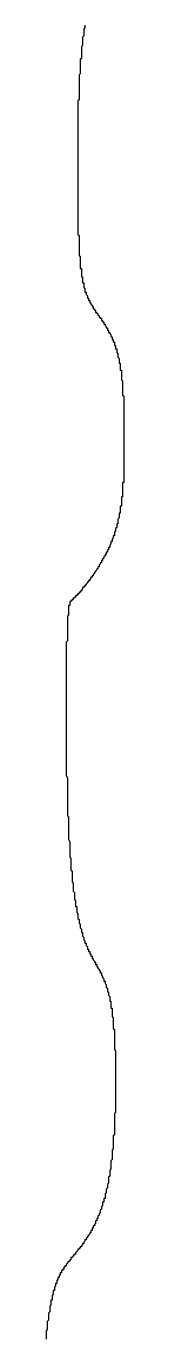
# Model space of a CAD drawing. Header units: millimetres. Extents: x 289 to 9778, y -894 to 6380.
# Drawn here: x 7137.55 to 7138.21, y -350.55 to -339.44 of the extents above; entities that cross this region are included whole.
import ezdxf

# ---------------------------------------------------------------- set-up
doc = ezdxf.new("R2010")
doc.units = ezdxf.units.MM

msp = doc.modelspace()

# ---------------------------------------------------------------- linework, layer by layer
for points in [[(7137.88, -339.433, 0), (7137.88, -339.443, 0), (7137.88, -339.453, 0), (7137.87, -339.463, 0), (7137.87, -339.473, 0), (7137.87, -339.473, 0), (7137.87, -339.483, 0), (7137.87, -339.493, 0), (7137.87, -339.503, 0), (7137.87, -339.513, 0), (7137.87, -339.523, 0), (7137.86, -339.533, 0), (7137.86, -339.543, 0), (7137.86, -339.553, 0), (7137.86, -339.553, 0), (7137.86, -339.563, 0), (7137.86, -339.573, 0), (7137.86, -339.583, 0), (7137.86, -339.593, 0), (7137.86, -339.603, 0), (7137.85, -339.613, 0), (7137.85, -339.623, 0), (7137.85, -339.633, 0), (7137.85, -339.643, 0), (7137.85, -339.643, 0), (7137.85, -339.653, 0), (7137.85, -339.663, 0), (7137.85, -339.673, 0), (7137.85, -339.683, 0), (7137.85, -339.693, 0), (7137.85, -339.703, 0), (7137.85, -339.713, 0), (7137.84, -339.723, 0), (7137.84, -339.733, 0), (7137.84, -339.743, 0), (7137.84, -339.753, 0), (7137.84, -339.763, 0), (7137.84, -339.763, 0), (7137.84, -339.773, 0), (7137.84, -339.783, 0), (7137.84, -339.793, 0), (7137.84, -339.803, 0), (7137.84, -339.813, 0), (7137.84, -339.823, 0), (7137.84, -339.833, 0), (7137.84, -339.843, 0), (7137.83, -339.853, 0), (7137.83, -339.863, 0), (7137.83, -339.873, 0), (7137.83, -339.883, 0), (7137.83, -339.893, 0), (7137.83, -339.903, 0), (7137.83, -339.913, 0), (7137.83, -339.913, 0), (7137.83, -339.923, 0), (7137.83, -339.933, 0), (7137.83, -339.943, 0), (7137.83, -339.953, 0), (7137.83, -339.963, 0), (7137.83, -339.973, 0), (7137.83, -339.983, 0), (7137.83, -339.993, 0), (7137.83, -340.003, 0), (7137.83, -340.013, 0), (7137.83, -340.023, 0), (7137.83, -340.033, 0), (7137.83, -340.043, 0), (7137.83, -340.053, 0), (7137.83, -340.063, 0), (7137.82, -340.073, 0), (7137.82, -340.083, 0), (7137.82, -340.093, 0), (7137.82, -340.093, 0), (7137.82, -340.103, 0), (7137.82, -340.113, 0), (7137.82, -340.123, 0), (7137.82, -340.133, 0), (7137.82, -340.143, 0), (7137.82, -340.153, 0), (7137.82, -340.163, 0), (7137.82, -340.173, 0), (7137.82, -340.183, 0), (7137.82, -340.193, 0), (7137.82, -340.203, 0), (7137.82, -340.213, 0), (7137.82, -340.223, 0), (7137.82, -340.233, 0), (7137.82, -340.243, 0), (7137.82, -340.253, 0), (7137.82, -340.263, 0), (7137.82, -340.263, 0), (7137.82, -340.273, 0), (7137.82, -340.283, 0), (7137.82, -340.293, 0), (7137.82, -340.303, 0), (7137.82, -340.313, 0), (7137.82, -340.323, 0), (7137.82, -340.333, 0), (7137.82, -340.343, 0), (7137.82, -340.353, 0), (7137.82, -340.363, 0), (7137.82, -340.373, 0), (7137.82, -340.383, 0), (7137.82, -340.393, 0), (7137.82, -340.403, 0), (7137.82, -340.413, 0), (7137.82, -340.413, 0), (7137.82, -340.423, 0), (7137.82, -340.433, 0), (7137.82, -340.443, 0), (7137.82, -340.453, 0), (7137.82, -340.463, 0), (7137.82, -340.473, 0), (7137.82, -340.483, 0), (7137.82, -340.493, 0), (7137.82, -340.503, 0), (7137.82, -340.513, 0), (7137.82, -340.523, 0), (7137.82, -340.523, 0), (7137.82, -340.533, 0), (7137.82, -340.543, 0), (7137.82, -340.553, 0), (7137.82, -340.563, 0), (7137.82, -340.573, 0), (7137.82, -340.583, 0), (7137.82, -340.593, 0), (7137.82, -340.603, 0), (7137.82, -340.613, 0), (7137.82, -340.613, 0), (7137.82, -340.623, 0), (7137.82, -340.633, 0), (7137.82, -340.643, 0), (7137.82, -340.653, 0), (7137.82, -340.663, 0), (7137.82, -340.673, 0), (7137.82, -340.683, 0), (7137.82, -340.683, 0), (7137.82, -340.693, 0), (7137.82, -340.703, 0), (7137.82, -340.713, 0), (7137.82, -340.723, 0), (7137.82, -340.733, 0), (7137.82, -340.743, 0), (7137.82, -340.753, 0), (7137.82, -340.753, 0), (7137.82, -340.763, 0), (7137.82, -340.773, 0), (7137.82, -340.783, 0), (7137.82, -340.793, 0), (7137.82, -340.803, 0), (7137.82, -340.803, 0), (7137.82, -340.813, 0), (7137.82, -340.823, 0), (7137.82, -340.833, 0), (7137.82, -340.843, 0), (7137.82, -340.853, 0), (7137.82, -340.853, 0), (7137.82, -340.863, 0), (7137.82, -340.873, 0), (7137.82, -340.883, 0), (7137.82, -340.893, 0), (7137.82, -340.893, 0), (7137.82, -340.903, 0), (7137.82, -340.913, 0), (7137.82, -340.923, 0), (7137.82, -340.933, 0), (7137.82, -340.933, 0), (7137.82, -340.943, 0), (7137.82, -340.953, 0), (7137.82, -340.963, 0), (7137.82, -340.973, 0), (7137.82, -340.973, 0), (7137.82, -340.983, 0), (7137.82, -340.993, 0), (7137.82, -341.003, 0), (7137.82, -341.003, 0), (7137.82, -341.013, 0), (7137.82, -341.023, 0), (7137.82, -341.033, 0), (7137.82, -341.033, 0), (7137.82, -341.043, 0), (7137.82, -341.053, 0), (7137.82, -341.063, 0), (7137.82, -341.063, 0), (7137.82, -341.073, 0), (7137.82, -341.083, 0), (7137.82, -341.093, 0), (7137.82, -341.093, 0), (7137.82, -341.103, 0), (7137.82, -341.113, 0), (7137.82, -341.123, 0), (7137.82, -341.123, 0), (7137.82, -341.133, 0), (7137.82, -341.143, 0), (7137.82, -341.143, 0), (7137.82, -341.153, 0), (7137.82, -341.163, 0), (7137.82, -341.163, 0), (7137.82, -341.173, 0), (7137.82, -341.183, 0), (7137.82, -341.193, 0), (7137.82, -341.193, 0), (7137.82, -341.203, 0), (7137.83, -341.213, 0), (7137.83, -341.213, 0), (7137.83, -341.223, 0), (7137.83, -341.233, 0), (7137.83, -341.233, 0), (7137.83, -341.243, 0), (7137.83, -341.253, 0), (7137.83, -341.253, 0), (7137.83, -341.263, 0), (7137.83, -341.273, 0), (7137.83, -341.273, 0), (7137.83, -341.283, 0), (7137.83, -341.283, 0), (7137.83, -341.293, 0), (7137.83, -341.303, 0), (7137.83, -341.303, 0), (7137.83, -341.313, 0), (7137.83, -341.323, 0), (7137.83, -341.323, 0), (7137.83, -341.333, 0), (7137.83, -341.333, 0), (7137.83, -341.343, 0), (7137.83, -341.353, 0), (7137.83, -341.353, 0), (7137.83, -341.363, 0), (7137.83, -341.363, 0), (7137.83, -341.373, 0), (7137.83, -341.383, 0), (7137.83, -341.383, 0), (7137.84, -341.393, 0), (7137.84, -341.393, 0), (7137.84, -341.403, 0), (7137.84, -341.403, 0), (7137.84, -341.413, 0), (7137.84, -341.423, 0), (7137.84, -341.423, 0), (7137.84, -341.433, 0), (7137.84, -341.433, 0), (7137.84, -341.443, 0), (7137.84, -341.443, 0), (7137.84, -341.453, 0), (7137.84, -341.453, 0), (7137.84, -341.463, 0), (7137.84, -341.463, 0), (7137.84, -341.473, 0), (7137.84, -341.483, 0), (7137.84, -341.483, 0), (7137.84, -341.493, 0), (7137.85, -341.493, 0), (7137.85, -341.503, 0), (7137.85, -341.503, 0), (7137.85, -341.513, 0), (7137.85, -341.513, 0), (7137.85, -341.523, 0), (7137.85, -341.523, 0), (7137.85, -341.523, 0), (7137.85, -341.533, 0), (7137.85, -341.533, 0), (7137.85, -341.543, 0), (7137.85, -341.543, 0), (7137.85, -341.553, 0), (7137.85, -341.553, 0), (7137.85, -341.563, 0), (7137.86, -341.563, 0), (7137.86, -341.573, 0), (7137.86, -341.573, 0), (7137.86, -341.573, 0), (7137.86, -341.583, 0), (7137.86, -341.583, 0), (7137.86, -341.593, 0), (7137.86, -341.593, 0), (7137.86, -341.603, 0), (7137.86, -341.603, 0), (7137.86, -341.603, 0), (7137.86, -341.613, 0), (7137.86, -341.613, 0), (7137.87, -341.613, 0), (7137.87, -341.623, 0), (7137.87, -341.623, 0), (7137.87, -341.633, 0), (7137.87, -341.633, 0), (7137.87, -341.633, 0), (7137.87, -341.643, 0), (7137.87, -341.643, 0), (7137.87, -341.643, 0), (7137.87, -341.653, 0), (7137.87, -341.653, 0), (7137.87, -341.653, 0), (7137.88, -341.663, 0), (7137.88, -341.663, 0), (7137.88, -341.663, 0), (7137.88, -341.673, 0), (7137.88, -341.673, 0), (7137.88, -341.673, 0), (7137.88, -341.683, 0), (7137.88, -341.683, 0), (7137.88, -341.683, 0), (7137.88, -341.693, 0), (7137.89, -341.693, 0), (7137.89, -341.693, 0), (7137.89, -341.693, 0), (7137.89, -341.703, 0), (7137.89, -341.703, 0), (7137.89, -341.703, 0), (7137.89, -341.713, 0), (7137.89, -341.713, 0), (7137.89, -341.713, 0), (7137.89, -341.713, 0), (7137.9, -341.723, 0), (7137.9, -341.723, 0), (7137.9, -341.723, 0), (7137.9, -341.723, 0), (7137.9, -341.733, 0), (7137.9, -341.733, 0), (7137.9, -341.733, 0), (7137.9, -341.733, 0), (7137.9, -341.743, 0), (7137.9, -341.743, 0), (7137.91, -341.743, 0), (7137.91, -341.743, 0), (7137.91, -341.753, 0), (7137.91, -341.753, 0), (7137.91, -341.753, 0), (7137.91, -341.753, 0), (7137.91, -341.763, 0), (7137.91, -341.763, 0), (7137.92, -341.763, 0), (7137.92, -341.763, 0), (7137.92, -341.763, 0), (7137.92, -341.773, 0), (7137.92, -341.773, 0), (7137.92, -341.773, 0), (7137.92, -341.773, 0), (7137.92, -341.783, 0), (7137.92, -341.783, 0), (7137.93, -341.783, 0), (7137.93, -341.783, 0), (7137.93, -341.793, 0), (7137.93, -341.793, 0), (7137.93, -341.793, 0), (7137.93, -341.793, 0), (7137.93, -341.793, 0), (7137.94, -341.803, 0), (7137.94, -341.803, 0), (7137.94, -341.803, 0), (7137.94, -341.803, 0), (7137.94, -341.803, 0), (7137.94, -341.813, 0), (7137.94, -341.813, 0), (7137.95, -341.813, 0), (7137.95, -341.813, 0), (7137.95, -341.823, 0), (7137.95, -341.823, 0), (7137.95, -341.823, 0), (7137.95, -341.823, 0), (7137.95, -341.833, 0), (7137.96, -341.833, 0), (7137.96, -341.833, 0), (7137.96, -341.833, 0), (7137.96, -341.833, 0), (7137.96, -341.843, 0), (7137.96, -341.843, 0), (7137.96, -341.843, 0), (7137.97, -341.843, 0), (7137.97, -341.853, 0), (7137.97, -341.853, 0), (7137.97, -341.853, 0), (7137.97, -341.853, 0), (7137.97, -341.863, 0), (7137.98, -341.863, 0), (7137.98, -341.863, 0), (7137.98, -341.863, 0), (7137.98, -341.873, 0), (7137.98, -341.873, 0), (7137.98, -341.873, 0), (7137.99, -341.873, 0), (7137.99, -341.883, 0), (7137.99, -341.883, 0), (7137.99, -341.883, 0), (7137.99, -341.883, 0), (7138, -341.893, 0), (7138, -341.893, 0), (7138, -341.893, 0), (7138, -341.893, 0), (7138, -341.903, 0), (7138, -341.903, 0), (7138.01, -341.903, 0), (7138.01, -341.903, 0), (7138.01, -341.913, 0), (7138.01, -341.913, 0), (7138.01, -341.913, 0), (7138.02, -341.913, 0), (7138.02, -341.923, 0), (7138.02, -341.923, 0), (7138.02, -341.923, 0), (7138.02, -341.933, 0), (7138.03, -341.933, 0), (7138.03, -341.933, 0), (7138.03, -341.933, 0), (7138.03, -341.943, 0), (7138.03, -341.943, 0), (7138.04, -341.943, 0), (7138.04, -341.953, 0), (7138.04, -341.953, 0), (7138.04, -341.953, 0), (7138.04, -341.963, 0), (7138.04, -341.963, 0), (7138.05, -341.963, 0), (7138.05, -341.963, 0), (7138.05, -341.973, 0), (7138.05, -341.973, 0), (7138.05, -341.973, 0), (7138.06, -341.983, 0), (7138.06, -341.983, 0), (7138.06, -341.983, 0), (7138.06, -341.993, 0), (7138.06, -341.993, 0), (7138.07, -341.993, 0), (7138.07, -342.003, 0), (7138.07, -342.003, 0), (7138.07, -342.003, 0), (7138.07, -342.013, 0), (7138.08, -342.013, 0), (7138.08, -342.013, 0), (7138.08, -342.023, 0), (7138.08, -342.023, 0), (7138.08, -342.033, 0), (7138.09, -342.033, 0), (7138.09, -342.033, 0), (7138.09, -342.043, 0), (7138.09, -342.043, 0), (7138.09, -342.043, 0), (7138.1, -342.053, 0), (7138.1, -342.053, 0), (7138.1, -342.063, 0), (7138.1, -342.063, 0), (7138.1, -342.063, 0), (7138.11, -342.073, 0), (7138.11, -342.073, 0), (7138.11, -342.083, 0), (7138.11, -342.083, 0), (7138.11, -342.083, 0), (7138.11, -342.093, 0), (7138.12, -342.093, 0), (7138.12, -342.103, 0), (7138.12, -342.103, 0), (7138.12, -342.113, 0), (7138.12, -342.113, 0), (7138.13, -342.113, 0), (7138.13, -342.123, 0), (7138.13, -342.123, 0), (7138.13, -342.133, 0), (7138.13, -342.133, 0), (7138.13, -342.143, 0), (7138.13, -342.143, 0), (7138.14, -342.143, 0), (7138.14, -342.153, 0), (7138.14, -342.153, 0), (7138.14, -342.163, 0), (7138.14, -342.163, 0), (7138.14, -342.173, 0), (7138.15, -342.173, 0), (7138.15, -342.183, 0), (7138.15, -342.183, 0), (7138.15, -342.193, 0), (7138.15, -342.193, 0), (7138.15, -342.193, 0), (7138.15, -342.203, 0), (7138.15, -342.203, 0), (7138.16, -342.213, 0), (7138.16, -342.213, 0), (7138.16, -342.223, 0), (7138.16, -342.223, 0), (7138.16, -342.233, 0), (7138.16, -342.233, 0), (7138.16, -342.243, 0), (7138.16, -342.243, 0), (7138.17, -342.253, 0), (7138.17, -342.253, 0), (7138.17, -342.253, 0), (7138.17, -342.263, 0), (7138.17, -342.263, 0), (7138.17, -342.273, 0), (7138.17, -342.273, 0), (7138.17, -342.283, 0), (7138.17, -342.283, 0), (7138.17, -342.293, 0), (7138.18, -342.293, 0), (7138.18, -342.303, 0), (7138.18, -342.303, 0), (7138.18, -342.313, 0), (7138.18, -342.313, 0), (7138.18, -342.323, 0), (7138.18, -342.323, 0), (7138.18, -342.333, 0), (7138.18, -342.333, 0), (7138.18, -342.343, 0), (7138.18, -342.343, 0), (7138.18, -342.353, 0), (7138.18, -342.353, 0), (7138.19, -342.353, 0), (7138.19, -342.363, 0), (7138.19, -342.363, 0), (7138.19, -342.373, 0), (7138.19, -342.373, 0), (7138.19, -342.383, 0), (7138.19, -342.383, 0), (7138.19, -342.393, 0), (7138.19, -342.393, 0), (7138.19, -342.403, 0), (7138.19, -342.403, 0), (7138.19, -342.413, 0), (7138.19, -342.413, 0), (7138.19, -342.423, 0), (7138.19, -342.423, 0), (7138.19, -342.433, 0), (7138.19, -342.433, 0), (7138.2, -342.443, 0), (7138.2, -342.443, 0), (7138.2, -342.453, 0), (7138.2, -342.453, 0), (7138.2, -342.463, 0), (7138.2, -342.463, 0), (7138.2, -342.473, 0), (7138.2, -342.473, 0), (7138.2, -342.483, 0), (7138.2, -342.483, 0), (7138.2, -342.493, 0), (7138.2, -342.493, 0), (7138.2, -342.503, 0), (7138.2, -342.503, 0), (7138.2, -342.513, 0), (7138.2, -342.513, 0), (7138.2, -342.523, 0), (7138.2, -342.523, 0), (7138.2, -342.533, 0), (7138.2, -342.533, 0), (7138.2, -342.543, 0), (7138.2, -342.543, 0), (7138.2, -342.553, 0), (7138.2, -342.553, 0), (7138.2, -342.563, 0), (7138.2, -342.563, 0), (7138.21, -342.573, 0), (7138.21, -342.573, 0), (7138.21, -342.583, 0), (7138.21, -342.583, 0), (7138.21, -342.593, 0), (7138.21, -342.593, 0), (7138.21, -342.603, 0), (7138.21, -342.603, 0), (7138.21, -342.613, 0), (7138.21, -342.613, 0), (7138.21, -342.623, 0), (7138.21, -342.623, 0), (7138.21, -342.633, 0), (7138.21, -342.643, 0), (7138.21, -342.643, 0), (7138.21, -342.653, 0), (7138.21, -342.653, 0), (7138.21, -342.663, 0), (7138.21, -342.663, 0), (7138.21, -342.673, 0), (7138.21, -342.673, 0), (7138.21, -342.683, 0), (7138.21, -342.683, 0), (7138.21, -342.693, 0), (7138.21, -342.693, 0), (7138.21, -342.703, 0), (7138.21, -342.703, 0), (7138.21, -342.713, 0), (7138.21, -342.713, 0), (7138.21, -342.723, 0), (7138.21, -342.723, 0), (7138.21, -342.733, 0), (7138.21, -342.733, 0), (7138.21, -342.743, 0), (7138.21, -342.743, 0), (7138.21, -342.753, 0), (7138.21, -342.753, 0), (7138.21, -342.763, 0), (7138.21, -342.763, 0), (7138.21, -342.773, 0), (7138.21, -342.773, 0), (7138.21, -342.783, 0), (7138.21, -342.783, 0), (7138.21, -342.793, 0), (7138.21, -342.793, 0), (7138.21, -342.803, 0), (7138.21, -342.803, 0), (7138.21, -342.813, 0), (7138.21, -342.813, 0), (7138.21, -342.823, 0), (7138.21, -342.823, 0), (7138.21, -342.833, 0), (7138.21, -342.833, 0), (7138.21, -342.843, 0), (7138.21, -342.843, 0), (7138.21, -342.853, 0), (7138.21, -342.853, 0), (7138.21, -342.863, 0), (7138.21, -342.863, 0), (7138.21, -342.873, 0), (7138.21, -342.873, 0), (7138.21, -342.883, 0), (7138.21, -342.883, 0), (7138.21, -342.893, 0), (7138.21, -342.893, 0), (7138.21, -342.903, 0), (7138.21, -342.903, 0), (7138.21, -342.913, 0), (7138.21, -342.913, 0), (7138.21, -342.923, 0), (7138.21, -342.923, 0), (7138.21, -342.933, 0), (7138.21, -342.933, 0), (7138.21, -342.943, 0), (7138.21, -342.943, 0), (7138.21, -342.953, 0), (7138.21, -342.953, 0), (7138.21, -342.963, 0), (7138.21, -342.963, 0), (7138.21, -342.973, 0), (7138.21, -342.973, 0), (7138.21, -342.983, 0), (7138.21, -342.983, 0), (7138.21, -342.993, 0), (7138.21, -342.993, 0), (7138.21, -343.003, 0), (7138.21, -343.003, 0), (7138.21, -343.013, 0), (7138.21, -343.013, 0), (7138.21, -343.023, 0), (7138.21, -343.023, 0), (7138.21, -343.033, 0), (7138.21, -343.033, 0), (7138.21, -343.043, 0), (7138.21, -343.043, 0), (7138.21, -343.053, 0), (7138.21, -343.053, 0), (7138.21, -343.063, 0), (7138.21, -343.063, 0), (7138.21, -343.073, 0), (7138.21, -343.073, 0), (7138.21, -343.083, 0), (7138.21, -343.083, 0), (7138.21, -343.093, 0), (7138.21, -343.093, 0), (7138.21, -343.103, 0), (7138.21, -343.103, 0), (7138.21, -343.113, 0), (7138.21, -343.113, 0), (7138.21, -343.123, 0), (7138.21, -343.123, 0), (7138.21, -343.133, 0), (7138.21, -343.133, 0), (7138.21, -343.143, 0), (7138.21, -343.143, 0), (7138.21, -343.153, 0), (7138.21, -343.153, 0), (7138.21, -343.163, 0), (7138.21, -343.163, 0), (7138.21, -343.173, 0), (7138.21, -343.173, 0), (7138.21, -343.183, 0), (7138.21, -343.183, 0), (7138.21, -343.183, 0), (7138.21, -343.193, 0), (7138.21, -343.193, 0), (7138.21, -343.203, 0), (7138.21, -343.203, 0), (7138.21, -343.213, 0), (7138.21, -343.213, 0), (7138.21, -343.223, 0), (7138.21, -343.223, 0), (7138.21, -343.233, 0), (7138.21, -343.233, 0), (7138.21, -343.243, 0), (7138.21, -343.243, 0), (7138.21, -343.253, 0), (7138.21, -343.253, 0), (7138.21, -343.263, 0), (7138.21, -343.263, 0), (7138.21, -343.273, 0), (7138.21, -343.273, 0), (7138.21, -343.283, 0), (7138.21, -343.283, 0), (7138.21, -343.293, 0), (7138.21, -343.293, 0), (7138.21, -343.303, 0), (7138.2, -343.303, 0), (7138.2, -343.313, 0), (7138.2, -343.313, 0), (7138.2, -343.323, 0), (7138.2, -343.323, 0), (7138.2, -343.333, 0), (7138.2, -343.333, 0), (7138.2, -343.343, 0), (7138.2, -343.343, 0), (7138.2, -343.343, 0), (7138.2, -343.353, 0), (7138.2, -343.353, 0), (7138.2, -343.363, 0), (7138.2, -343.363, 0), (7138.2, -343.373, 0), (7138.2, -343.373, 0), (7138.2, -343.383, 0), (7138.2, -343.383, 0), (7138.2, -343.393, 0), (7138.2, -343.393, 0), (7138.2, -343.403, 0), (7138.2, -343.403, 0), (7138.2, -343.413, 0), (7138.2, -343.413, 0), (7138.2, -343.423, 0), (7138.19, -343.423, 0), (7138.19, -343.433, 0), (7138.19, -343.433, 0), (7138.19, -343.443, 0), (7138.19, -343.443, 0), (7138.19, -343.453, 0), (7138.19, -343.453, 0), (7138.19, -343.463, 0), (7138.19, -343.463, 0), (7138.19, -343.473, 0), (7138.19, -343.473, 0), (7138.19, -343.483, 0), (7138.19, -343.483, 0), (7138.19, -343.483, 0), (7138.19, -343.493, 0), (7138.19, -343.493, 0), (7138.19, -343.503, 0), (7138.18, -343.503, 0), (7138.18, -343.513, 0), (7138.18, -343.513, 0), (7138.18, -343.523, 0), (7138.18, -343.523, 0), (7138.18, -343.533, 0), (7138.18, -343.533, 0), (7138.18, -343.543, 0), (7138.18, -343.543, 0), (7138.18, -343.553, 0), (7138.18, -343.553, 0), (7138.18, -343.563, 0), (7138.17, -343.563, 0), (7138.17, -343.573, 0), (7138.17, -343.573, 0), (7138.17, -343.583, 0), (7138.17, -343.583, 0), (7138.17, -343.593, 0), (7138.17, -343.593, 0), (7138.17, -343.603, 0), (7138.17, -343.603, 0), (7138.17, -343.603, 0), (7138.16, -343.613, 0), (7138.16, -343.613, 0), (7138.16, -343.623, 0), (7138.16, -343.623, 0), (7138.16, -343.633, 0), (7138.16, -343.633, 0), (7138.16, -343.643, 0), (7138.16, -343.643, 0), (7138.16, -343.653, 0), (7138.15, -343.653, 0), (7138.15, -343.663, 0), (7138.15, -343.663, 0), (7138.15, -343.673, 0), (7138.15, -343.673, 0), (7138.15, -343.683, 0), (7138.15, -343.683, 0), (7138.14, -343.693, 0), (7138.14, -343.693, 0), (7138.14, -343.703, 0), (7138.14, -343.703, 0), (7138.14, -343.703, 0), (7138.14, -343.713, 0), (7138.14, -343.713, 0), (7138.13, -343.723, 0), (7138.13, -343.723, 0), (7138.13, -343.733, 0), (7138.13, -343.733, 0), (7138.13, -343.743, 0), (7138.13, -343.743, 0), (7138.13, -343.753, 0), (7138.12, -343.753, 0), (7138.12, -343.763, 0), (7138.12, -343.763, 0), (7138.12, -343.773, 0), (7138.12, -343.773, 0), (7138.12, -343.773, 0), (7138.11, -343.783, 0), (7138.11, -343.783, 0), (7138.11, -343.793, 0), (7138.11, -343.793, 0), (7138.11, -343.803, 0), (7138.1, -343.803, 0), (7138.1, -343.813, 0), (7138.1, -343.813, 0), (7138.1, -343.813, 0), (7138.1, -343.823, 0), (7138.1, -343.823, 0), (7138.09, -343.833, 0), (7138.09, -343.833, 0), (7138.09, -343.843, 0), (7138.09, -343.843, 0), (7138.09, -343.853, 0), (7138.08, -343.853, 0), (7138.08, -343.853, 0), (7138.08, -343.863, 0), (7138.08, -343.863, 0), (7138.08, -343.873, 0), (7138.07, -343.873, 0), (7138.07, -343.883, 0), (7138.07, -343.883, 0), (7138.07, -343.883, 0), (7138.07, -343.893, 0), (7138.06, -343.893, 0), (7138.06, -343.903, 0), (7138.06, -343.903, 0), (7138.06, -343.903, 0), (7138.06, -343.913, 0), (7138.05, -343.913, 0), (7138.05, -343.923, 0), (7138.05, -343.923, 0), (7138.05, -343.923, 0), (7138.04, -343.933, 0), (7138.04, -343.933, 0), (7138.04, -343.943, 0), (7138.04, -343.943, 0), (7138.04, -343.943, 0), (7138.03, -343.953, 0), (7138.03, -343.953, 0), (7138.03, -343.963, 0), (7138.03, -343.963, 0), (7138.02, -343.963, 0), (7138.02, -343.973, 0), (7138.02, -343.973, 0), (7138.02, -343.983, 0), (7138.02, -343.983, 0), (7138.01, -343.983, 0), (7138.01, -343.993, 0), (7138.01, -343.993, 0), (7138.01, -343.993, 0), (7138, -344.003, 0), (7138, -344.003, 0), (7138, -344.013, 0), (7138, -344.013, 0), (7138, -344.013, 0), (7137.99, -344.023, 0), (7137.99, -344.023, 0), (7137.99, -344.023, 0), (7137.99, -344.033, 0), (7137.98, -344.033, 0), (7137.98, -344.033, 0), (7137.98, -344.043, 0), (7137.98, -344.043, 0), (7137.97, -344.053, 0), (7137.97, -344.053, 0), (7137.97, -344.053, 0), (7137.97, -344.063, 0), (7137.97, -344.063, 0), (7137.96, -344.063, 0), (7137.96, -344.073, 0), (7137.96, -344.073, 0), (7137.96, -344.073, 0), (7137.95, -344.083, 0), (7137.95, -344.083, 0), (7137.95, -344.083, 0), (7137.95, -344.093, 0), (7137.94, -344.093, 0), (7137.94, -344.093, 0), (7137.94, -344.103, 0), (7137.94, -344.103, 0), (7137.94, -344.103, 0), (7137.93, -344.103, 0), (7137.93, -344.113, 0), (7137.93, -344.113, 0), (7137.93, -344.113, 0), (7137.92, -344.123, 0), (7137.92, -344.123, 0), (7137.92, -344.123, 0), (7137.92, -344.133, 0), (7137.91, -344.133, 0), (7137.91, -344.133, 0), (7137.91, -344.143, 0), (7137.91, -344.143, 0), (7137.91, -344.143, 0), (7137.9, -344.143, 0), (7137.9, -344.153, 0), (7137.9, -344.153, 0), (7137.9, -344.153, 0), (7137.89, -344.163, 0), (7137.89, -344.163, 0), (7137.89, -344.163, 0), (7137.89, -344.163, 0), (7137.89, -344.173, 0), (7137.88, -344.173, 0), (7137.88, -344.173, 0), (7137.88, -344.183, 0), (7137.88, -344.183, 0), (7137.87, -344.183, 0), (7137.87, -344.183, 0), (7137.87, -344.193, 0), (7137.87, -344.193, 0), (7137.87, -344.193, 0), (7137.86, -344.193, 0), (7137.86, -344.203, 0), (7137.86, -344.203, 0), (7137.86, -344.203, 0), (7137.85, -344.213, 0), (7137.85, -344.213, 0), (7137.85, -344.213, 0), (7137.85, -344.213, 0), (7137.85, -344.223, 0), (7137.84, -344.223, 0), (7137.84, -344.223, 0), (7137.84, -344.223, 0), (7137.84, -344.223, 0), (7137.84, -344.233, 0), (7137.83, -344.233, 0), (7137.83, -344.233, 0), (7137.83, -344.233, 0), (7137.83, -344.243, 0), (7137.82, -344.243, 0), (7137.82, -344.243, 0), (7137.82, -344.243, 0), (7137.82, -344.253, 0), (7137.82, -344.253, 0), (7137.81, -344.253, 0), (7137.81, -344.253, 0), (7137.81, -344.253, 0), (7137.81, -344.263, 0), (7137.81, -344.263, 0), (7137.81, -344.263, 0), (7137.8, -344.263, 0), (7137.8, -344.273, 0), (7137.8, -344.273, 0), (7137.8, -344.273, 0), (7137.8, -344.273, 0), (7137.79, -344.273, 0), (7137.79, -344.273, 0), (7137.79, -344.283, 0), (7137.79, -344.283, 0), (7137.79, -344.283, 0), (7137.79, -344.283, 0), (7137.78, -344.283, 0), (7137.78, -344.293, 0), (7137.78, -344.293, 0), (7137.78, -344.293, 0), (7137.78, -344.293, 0), (7137.78, -344.293, 0), (7137.77, -344.293, 0), (7137.77, -344.303, 0), (7137.77, -344.303, 0), (7137.77, -344.303, 0), (7137.77, -344.303, 0), (7137.77, -344.303, 0), (7137.77, -344.303, 0), (7137.77, -344.303, 0), (7137.76, -344.303, 0), (7137.76, -344.313, 0), (7137.76, -344.313, 0), (7137.76, -344.313, 0), (7137.76, -344.313, 0), (7137.76, -344.313, 0), (7137.76, -344.313, 0), (7137.76, -344.313, 0), (7137.76, -344.313, 0), (7137.76, -344.313, 0), (7137.75, -344.313, 0), (7137.75, -344.323, 0), (7137.75, -344.323, 0), (7137.75, -344.323, 0), (7137.75, -344.323, 0), (7137.75, -344.323, 0), (7137.75, -344.323, 0), (7137.75, -344.323, 0), (7137.75, -344.323, 0), (7137.75, -344.323, 0), (7137.75, -344.323, 0)], [(7137.75, -344.323, 0), (7137.75, -344.323, 0), (7137.75, -344.323, 0), (7137.75, -344.323, 0), (7137.75, -344.323, 0), (7137.75, -344.323, 0), (7137.75, -344.323, 0), (7137.75, -344.333, 0), (7137.75, -344.333, 0), (7137.75, -344.333, 0), (7137.75, -344.333, 0), (7137.75, -344.333, 0), (7137.75, -344.333, 0), (7137.75, -344.333, 0), (7137.75, -344.343, 0), (7137.75, -344.343, 0), (7137.75, -344.343, 0), (7137.74, -344.343, 0), (7137.74, -344.353, 0), (7137.74, -344.353, 0), (7137.74, -344.353, 0), (7137.74, -344.353, 0), (7137.74, -344.363, 0), (7137.74, -344.363, 0), (7137.74, -344.363, 0), (7137.74, -344.373, 0), (7137.74, -344.373, 0), (7137.74, -344.373, 0), (7137.74, -344.383, 0), (7137.74, -344.383, 0), (7137.74, -344.383, 0), (7137.74, -344.393, 0), (7137.74, -344.393, 0), (7137.74, -344.403, 0), (7137.74, -344.403, 0), (7137.74, -344.413, 0), (7137.74, -344.413, 0), (7137.74, -344.423, 0), (7137.74, -344.423, 0), (7137.73, -344.433, 0), (7137.73, -344.433, 0), (7137.73, -344.443, 0), (7137.73, -344.443, 0), (7137.73, -344.453, 0), (7137.73, -344.453, 0), (7137.73, -344.463, 0), (7137.73, -344.473, 0), (7137.73, -344.473, 0), (7137.73, -344.483, 0), (7137.73, -344.493, 0), (7137.73, -344.493, 0), (7137.73, -344.503, 0), (7137.73, -344.513, 0), (7137.73, -344.513, 0), (7137.73, -344.523, 0), (7137.73, -344.533, 0), (7137.73, -344.543, 0), (7137.73, -344.543, 0), (7137.73, -344.553, 0), (7137.73, -344.563, 0), (7137.73, -344.573, 0), (7137.73, -344.583, 0), (7137.73, -344.593, 0), (7137.73, -344.593, 0), (7137.73, -344.603, 0), (7137.73, -344.613, 0), (7137.73, -344.623, 0), (7137.73, -344.633, 0), (7137.73, -344.643, 0), (7137.72, -344.653, 0), (7137.72, -344.663, 0), (7137.72, -344.673, 0), (7137.72, -344.683, 0), (7137.72, -344.693, 0), (7137.72, -344.703, 0), (7137.72, -344.713, 0), (7137.72, -344.723, 0), (7137.72, -344.733, 0), (7137.72, -344.743, 0), (7137.72, -344.763, 0), (7137.72, -344.773, 0), (7137.72, -344.783, 0), (7137.72, -344.793, 0), (7137.72, -344.803, 0), (7137.72, -344.813, 0), (7137.72, -344.833, 0), (7137.72, -344.843, 0), (7137.72, -344.853, 0), (7137.72, -344.863, 0), (7137.72, -344.883, 0), (7137.72, -344.893, 0), (7137.72, -344.903, 0), (7137.72, -344.923, 0), (7137.72, -344.933, 0), (7137.72, -344.943, 0), (7137.72, -344.963, 0), (7137.72, -344.973, 0), (7137.72, -344.983, 0), (7137.72, -345.003, 0), (7137.72, -345.013, 0), (7137.72, -345.023, 0), (7137.72, -345.043, 0), (7137.72, -345.053, 0), (7137.72, -345.073, 0), (7137.72, -345.083, 0), (7137.72, -345.103, 0), (7137.72, -345.113, 0), (7137.72, -345.123, 0), (7137.72, -345.143, 0), (7137.72, -345.153, 0), (7137.72, -345.173, 0), (7137.72, -345.183, 0), (7137.72, -345.203, 0), (7137.72, -345.213, 0), (7137.72, -345.233, 0), (7137.72, -345.243, 0), (7137.72, -345.263, 0), (7137.72, -345.273, 0), (7137.72, -345.293, 0), (7137.72, -345.313, 0), (7137.72, -345.323, 0), (7137.72, -345.343, 0), (7137.72, -345.353, 0), (7137.72, -345.373, 0), (7137.72, -345.383, 0), (7137.72, -345.403, 0), (7137.72, -345.423, 0), (7137.72, -345.433, 0), (7137.72, -345.453, 0), (7137.72, -345.463, 0), (7137.72, -345.483, 0), (7137.72, -345.503, 0), (7137.72, -345.513, 0), (7137.72, -345.533, 0), (7137.72, -345.543, 0), (7137.72, -345.563, 0), (7137.72, -345.583, 0), (7137.72, -345.593, 0), (7137.72, -345.613, 0), (7137.72, -345.623, 0), (7137.72, -345.643, 0), (7137.72, -345.663, 0), (7137.72, -345.673, 0), (7137.72, -345.693, 0), (7137.72, -345.703, 0), (7137.72, -345.723, 0), (7137.72, -345.743, 0), (7137.72, -345.753, 0), (7137.72, -345.773, 0), (7137.72, -345.783, 0), (7137.73, -345.803, 0), (7137.73, -345.823, 0), (7137.73, -345.833, 0), (7137.73, -345.853, 0), (7137.73, -345.873, 0), (7137.73, -345.883, 0), (7137.73, -345.903, 0), (7137.73, -345.913, 0), (7137.73, -345.933, 0), (7137.73, -345.943, 0), (7137.73, -345.963, 0), (7137.73, -345.983, 0), (7137.73, -345.993, 0), (7137.73, -346.013, 0), (7137.73, -346.023, 0), (7137.73, -346.043, 0), (7137.73, -346.053, 0), (7137.73, -346.073, 0), (7137.73, -346.093, 0), (7137.73, -346.103, 0), (7137.73, -346.123, 0), (7137.74, -346.133, 0), (7137.74, -346.153, 0), (7137.74, -346.163, 0), (7137.74, -346.183, 0), (7137.74, -346.193, 0), (7137.74, -346.213, 0), (7137.74, -346.223, 0), (7137.74, -346.243, 0), (7137.74, -346.253, 0), (7137.74, -346.263, 0), (7137.74, -346.283, 0), (7137.74, -346.293, 0), (7137.74, -346.313, 0), (7137.74, -346.323, 0), (7137.75, -346.343, 0), (7137.75, -346.353, 0), (7137.75, -346.363, 0), (7137.75, -346.383, 0), (7137.75, -346.393, 0), (7137.75, -346.403, 0), (7137.75, -346.423, 0), (7137.75, -346.433, 0), (7137.75, -346.443, 0), (7137.75, -346.463, 0), (7137.75, -346.473, 0), (7137.76, -346.483, 0), (7137.76, -346.503, 0), (7137.76, -346.513, 0), (7137.76, -346.523, 0), (7137.76, -346.533, 0), (7137.76, -346.543, 0), (7137.76, -346.563, 0), (7137.76, -346.573, 0), (7137.76, -346.583, 0), (7137.77, -346.593, 0), (7137.77, -346.603, 0), (7137.77, -346.613, 0), (7137.77, -346.633, 0), (7137.77, -346.643, 0), (7137.77, -346.653, 0), (7137.77, -346.663, 0), (7137.77, -346.673, 0), (7137.77, -346.683, 0), (7137.78, -346.693, 0), (7137.78, -346.703, 0), (7137.78, -346.713, 0), (7137.78, -346.723, 0), (7137.78, -346.733, 0), (7137.78, -346.743, 0), (7137.78, -346.753, 0), (7137.78, -346.763, 0), (7137.79, -346.773, 0), (7137.79, -346.783, 0), (7137.79, -346.793, 0), (7137.79, -346.803, 0), (7137.79, -346.813, 0), (7137.79, -346.823, 0), (7137.79, -346.833, 0), (7137.8, -346.843, 0), (7137.8, -346.843, 0), (7137.8, -346.853, 0), (7137.8, -346.863, 0), (7137.8, -346.873, 0), (7137.8, -346.883, 0), (7137.8, -346.893, 0), (7137.81, -346.893, 0), (7137.81, -346.903, 0), (7137.81, -346.913, 0), (7137.81, -346.923, 0), (7137.81, -346.933, 0), (7137.81, -346.933, 0), (7137.81, -346.943, 0), (7137.82, -346.953, 0), (7137.82, -346.963, 0), (7137.82, -346.963, 0), (7137.82, -346.973, 0), (7137.82, -346.983, 0), (7137.82, -346.993, 0), (7137.82, -346.993, 0), (7137.83, -347.003, 0), (7137.83, -347.013, 0), (7137.83, -347.013, 0), (7137.83, -347.023, 0), (7137.83, -347.033, 0), (7137.83, -347.033, 0), (7137.84, -347.043, 0), (7137.84, -347.043, 0), (7137.84, -347.053, 0), (7137.84, -347.063, 0), (7137.84, -347.063, 0), (7137.84, -347.073, 0), (7137.84, -347.073, 0), (7137.85, -347.083, 0), (7137.85, -347.093, 0), (7137.85, -347.093, 0), (7137.85, -347.103, 0), (7137.85, -347.103, 0), (7137.85, -347.113, 0), (7137.86, -347.113, 0), (7137.86, -347.123, 0), (7137.86, -347.123, 0), (7137.86, -347.133, 0), (7137.86, -347.133, 0), (7137.86, -347.143, 0), (7137.86, -347.143, 0), (7137.87, -347.153, 0), (7137.87, -347.153, 0), (7137.87, -347.163, 0), (7137.87, -347.163, 0), (7137.87, -347.163, 0), (7137.87, -347.173, 0), (7137.87, -347.173, 0), (7137.88, -347.183, 0), (7137.88, -347.183, 0), (7137.88, -347.193, 0), (7137.88, -347.193, 0), (7137.88, -347.193, 0), (7137.88, -347.203, 0), (7137.89, -347.203, 0), (7137.89, -347.213, 0), (7137.89, -347.213, 0), (7137.89, -347.213, 0), (7137.89, -347.223, 0), (7137.89, -347.223, 0), (7137.89, -347.223, 0), (7137.9, -347.233, 0), (7137.9, -347.233, 0), (7137.9, -347.243, 0), (7137.9, -347.243, 0), (7137.9, -347.243, 0), (7137.9, -347.253, 0), (7137.9, -347.253, 0), (7137.91, -347.253, 0), (7137.91, -347.263, 0), (7137.91, -347.263, 0), (7137.91, -347.263, 0), (7137.91, -347.263, 0), (7137.91, -347.273, 0), (7137.92, -347.273, 0), (7137.92, -347.273, 0), (7137.92, -347.283, 0), (7137.92, -347.283, 0), (7137.92, -347.283, 0), (7137.92, -347.293, 0), (7137.92, -347.293, 0), (7137.93, -347.293, 0), (7137.93, -347.293, 0), (7137.93, -347.303, 0), (7137.93, -347.303, 0), (7137.93, -347.303, 0), (7137.93, -347.313, 0), (7137.93, -347.313, 0), (7137.94, -347.313, 0), (7137.94, -347.313, 0), (7137.94, -347.323, 0), (7137.94, -347.323, 0), (7137.94, -347.323, 0), (7137.94, -347.323, 0), (7137.94, -347.333, 0), (7137.95, -347.333, 0), (7137.95, -347.333, 0), (7137.95, -347.343, 0), (7137.95, -347.343, 0), (7137.95, -347.343, 0), (7137.95, -347.343, 0), (7137.96, -347.353, 0), (7137.96, -347.353, 0), (7137.96, -347.353, 0), (7137.96, -347.353, 0), (7137.96, -347.363, 0), (7137.96, -347.363, 0), (7137.96, -347.363, 0), (7137.97, -347.363, 0), (7137.97, -347.373, 0), (7137.97, -347.373, 0), (7137.97, -347.373, 0), (7137.97, -347.383, 0), (7137.97, -347.383, 0), (7137.98, -347.383, 0), (7137.98, -347.383, 0), (7137.98, -347.393, 0), (7137.98, -347.393, 0), (7137.98, -347.393, 0), (7137.98, -347.403, 0), (7137.99, -347.403, 0), (7137.99, -347.403, 0), (7137.99, -347.403, 0), (7137.99, -347.413, 0), (7137.99, -347.413, 0), (7137.99, -347.413, 0), (7138, -347.423, 0), (7138, -347.423, 0), (7138, -347.423, 0), (7138, -347.433, 0), (7138, -347.433, 0), (7138.01, -347.433, 0), (7138.01, -347.443, 0), (7138.01, -347.443, 0), (7138.01, -347.443, 0), (7138.01, -347.453, 0), (7138.01, -347.453, 0), (7138.02, -347.453, 0), (7138.02, -347.463, 0), (7138.02, -347.463, 0), (7138.02, -347.463, 0), (7138.02, -347.473, 0), (7138.02, -347.473, 0), (7138.03, -347.483, 0), (7138.03, -347.483, 0), (7138.03, -347.483, 0), (7138.03, -347.493, 0), (7138.03, -347.493, 0), (7138.04, -347.503, 0), (7138.04, -347.503, 0), (7138.04, -347.503, 0), (7138.04, -347.513, 0), (7138.04, -347.513, 0), (7138.04, -347.523, 0), (7138.05, -347.523, 0), (7138.05, -347.523, 0), (7138.05, -347.533, 0), (7138.05, -347.533, 0), (7138.05, -347.543, 0), (7138.05, -347.543, 0), (7138.06, -347.553, 0), (7138.06, -347.553, 0), (7138.06, -347.563, 0), (7138.06, -347.563, 0), (7138.06, -347.563, 0), (7138.06, -347.573, 0), (7138.06, -347.573, 0), (7138.07, -347.583, 0), (7138.07, -347.583, 0), (7138.07, -347.593, 0), (7138.07, -347.593, 0), (7138.07, -347.603, 0), (7138.07, -347.603, 0), (7138.07, -347.613, 0), (7138.08, -347.613, 0), (7138.08, -347.623, 0), (7138.08, -347.623, 0), (7138.08, -347.633, 0), (7138.08, -347.633, 0), (7138.08, -347.643, 0), (7138.08, -347.643, 0), (7138.09, -347.653, 0), (7138.09, -347.653, 0), (7138.09, -347.663, 0), (7138.09, -347.673, 0), (7138.09, -347.673, 0), (7138.09, -347.683, 0), (7138.09, -347.683, 0), (7138.09, -347.693, 0), (7138.1, -347.693, 0), (7138.1, -347.703, 0), (7138.1, -347.703, 0), (7138.1, -347.713, 0), (7138.1, -347.723, 0), (7138.1, -347.723, 0), (7138.1, -347.733, 0), (7138.1, -347.733, 0), (7138.1, -347.743, 0), (7138.1, -347.753, 0), (7138.11, -347.753, 0), (7138.11, -347.763, 0), (7138.11, -347.773, 0), (7138.11, -347.773, 0), (7138.11, -347.783, 0), (7138.11, -347.793, 0), (7138.11, -347.793, 0), (7138.11, -347.803, 0), (7138.11, -347.813, 0), (7138.11, -347.813, 0), (7138.11, -347.823, 0), (7138.12, -347.833, 0), (7138.12, -347.833, 0), (7138.12, -347.843, 0), (7138.12, -347.853, 0), (7138.12, -347.863, 0), (7138.12, -347.863, 0), (7138.12, -347.873, 0), (7138.12, -347.883, 0), (7138.12, -347.893, 0), (7138.12, -347.893, 0), (7138.12, -347.903, 0), (7138.12, -347.913, 0), (7138.12, -347.923, 0), (7138.12, -347.923, 0), (7138.13, -347.933, 0), (7138.13, -347.943, 0), (7138.13, -347.953, 0), (7138.13, -347.963, 0), (7138.13, -347.963, 0), (7138.13, -347.973, 0), (7138.13, -347.983, 0), (7138.13, -347.993, 0), (7138.13, -348.003, 0), (7138.13, -348.013, 0), (7138.13, -348.023, 0), (7138.13, -348.023, 0), (7138.13, -348.033, 0), (7138.13, -348.043, 0), (7138.13, -348.053, 0), (7138.13, -348.063, 0), (7138.13, -348.073, 0), (7138.13, -348.083, 0), (7138.13, -348.093, 0), (7138.13, -348.103, 0), (7138.13, -348.103, 0), (7138.14, -348.113, 0), (7138.14, -348.123, 0), (7138.14, -348.133, 0), (7138.14, -348.143, 0), (7138.14, -348.153, 0), (7138.14, -348.163, 0), (7138.14, -348.173, 0), (7138.14, -348.183, 0), (7138.14, -348.193, 0), (7138.14, -348.203, 0), (7138.14, -348.213, 0), (7138.14, -348.223, 0), (7138.14, -348.233, 0), (7138.14, -348.243, 0), (7138.14, -348.253, 0), (7138.14, -348.263, 0), (7138.14, -348.273, 0), (7138.14, -348.283, 0), (7138.14, -348.293, 0), (7138.14, -348.303, 0), (7138.14, -348.313, 0), (7138.14, -348.323, 0), (7138.14, -348.333, 0), (7138.14, -348.343, 0), (7138.14, -348.353, 0), (7138.14, -348.363, 0), (7138.14, -348.373, 0), (7138.14, -348.383, 0), (7138.14, -348.393, 0), (7138.14, -348.403, 0), (7138.14, -348.413, 0), (7138.14, -348.423, 0), (7138.14, -348.433, 0), (7138.14, -348.443, 0), (7138.14, -348.453, 0), (7138.14, -348.463, 0), (7138.14, -348.473, 0), (7138.14, -348.483, 0), (7138.14, -348.493, 0), (7138.14, -348.503, 0), (7138.14, -348.513, 0), (7138.14, -348.523, 0), (7138.14, -348.533, 0), (7138.14, -348.543, 0), (7138.14, -348.553, 0), (7138.14, -348.563, 0), (7138.14, -348.573, 0), (7138.14, -348.583, 0), (7138.14, -348.593, 0), (7138.14, -348.603, 0), (7138.14, -348.613, 0), (7138.14, -348.623, 0), (7138.14, -348.633, 0), (7138.13, -348.643, 0), (7138.13, -348.653, 0), (7138.13, -348.663, 0), (7138.13, -348.673, 0), (7138.13, -348.683, 0), (7138.13, -348.693, 0), (7138.13, -348.703, 0), (7138.13, -348.713, 0), (7138.13, -348.723, 0), (7138.13, -348.733, 0), (7138.13, -348.743, 0), (7138.13, -348.753, 0), (7138.13, -348.763, 0), (7138.13, -348.773, 0), (7138.13, -348.783, 0), (7138.13, -348.793, 0), (7138.13, -348.803, 0), (7138.13, -348.813, 0), (7138.13, -348.823, 0), (7138.12, -348.833, 0), (7138.12, -348.843, 0), (7138.12, -348.853, 0), (7138.12, -348.863, 0), (7138.12, -348.873, 0), (7138.12, -348.883, 0), (7138.12, -348.893, 0), (7138.12, -348.903, 0), (7138.12, -348.913, 0), (7138.12, -348.923, 0), (7138.12, -348.933, 0), (7138.12, -348.933, 0), (7138.12, -348.943, 0), (7138.11, -348.953, 0), (7138.11, -348.963, 0), (7138.11, -348.973, 0), (7138.11, -348.983, 0), (7138.11, -348.993, 0), (7138.11, -349.003, 0), (7138.11, -349.013, 0), (7138.11, -349.023, 0), (7138.11, -349.033, 0), (7138.11, -349.033, 0), (7138.1, -349.043, 0), (7138.1, -349.053, 0), (7138.1, -349.063, 0), (7138.1, -349.073, 0), (7138.1, -349.083, 0), (7138.1, -349.093, 0), (7138.1, -349.093, 0), (7138.1, -349.103, 0), (7138.1, -349.113, 0), (7138.09, -349.123, 0), (7138.09, -349.133, 0), (7138.09, -349.133, 0), (7138.09, -349.143, 0), (7138.09, -349.153, 0), (7138.09, -349.163, 0), (7138.09, -349.173, 0), (7138.09, -349.173, 0), (7138.08, -349.183, 0), (7138.08, -349.193, 0), (7138.08, -349.203, 0), (7138.08, -349.213, 0), (7138.08, -349.213, 0), (7138.08, -349.223, 0), (7138.08, -349.233, 0), (7138.07, -349.243, 0), (7138.07, -349.243, 0), (7138.07, -349.253, 0), (7138.07, -349.263, 0), (7138.07, -349.273, 0), (7138.07, -349.273, 0), (7138.06, -349.283, 0), (7138.06, -349.293, 0), (7138.06, -349.293, 0), (7138.06, -349.303, 0), (7138.06, -349.313, 0), (7138.06, -349.313, 0), (7138.05, -349.323, 0), (7138.05, -349.333, 0), (7138.05, -349.343, 0), (7138.05, -349.343, 0), (7138.05, -349.353, 0), (7138.05, -349.363, 0), (7138.04, -349.363, 0), (7138.04, -349.373, 0), (7138.04, -349.383, 0), (7138.04, -349.383, 0), (7138.04, -349.393, 0), (7138.03, -349.393, 0), (7138.03, -349.403, 0), (7138.03, -349.413, 0), (7138.03, -349.413, 0), (7138.03, -349.423, 0), (7138.02, -349.433, 0), (7138.02, -349.433, 0), (7138.02, -349.443, 0), (7138.02, -349.443, 0), (7138.02, -349.453, 0), (7138.01, -349.463, 0), (7138.01, -349.463, 0), (7138.01, -349.473, 0), (7138.01, -349.473, 0), (7138.01, -349.483, 0), (7138, -349.493, 0), (7138, -349.493, 0), (7138, -349.503, 0), (7138, -349.503, 0), (7137.99, -349.513, 0), (7137.99, -349.513, 0), (7137.99, -349.523, 0), (7137.99, -349.533, 0), (7137.98, -349.533, 0), (7137.98, -349.543, 0), (7137.98, -349.543, 0), (7137.98, -349.553, 0), (7137.97, -349.553, 0), (7137.97, -349.563, 0), (7137.97, -349.563, 0), (7137.97, -349.573, 0), (7137.97, -349.573, 0), (7137.96, -349.583, 0), (7137.96, -349.583, 0), (7137.96, -349.593, 0), (7137.95, -349.593, 0), (7137.95, -349.603, 0), (7137.95, -349.603, 0), (7137.95, -349.613, 0), (7137.94, -349.613, 0), (7137.94, -349.623, 0), (7137.94, -349.623, 0), (7137.94, -349.633, 0), (7137.93, -349.633, 0), (7137.93, -349.643, 0), (7137.93, -349.643, 0), (7137.93, -349.653, 0), (7137.92, -349.653, 0), (7137.92, -349.663, 0), (7137.92, -349.663, 0), (7137.91, -349.673, 0), (7137.91, -349.673, 0), (7137.91, -349.683, 0), (7137.91, -349.683, 0), (7137.9, -349.683, 0), (7137.9, -349.693, 0), (7137.9, -349.693, 0), (7137.89, -349.703, 0), (7137.89, -349.703, 0), (7137.89, -349.713, 0), (7137.89, -349.713, 0), (7137.88, -349.713, 0), (7137.88, -349.723, 0), (7137.88, -349.723, 0), (7137.87, -349.733, 0), (7137.87, -349.733, 0), (7137.87, -349.743, 0), (7137.87, -349.743, 0), (7137.86, -349.743, 0), (7137.86, -349.753, 0), (7137.86, -349.753, 0), (7137.85, -349.763, 0), (7137.85, -349.763, 0), (7137.85, -349.763, 0), (7137.85, -349.773, 0), (7137.84, -349.773, 0), (7137.84, -349.783, 0), (7137.84, -349.783, 0), (7137.83, -349.783, 0), (7137.83, -349.793, 0), (7137.83, -349.793, 0), (7137.82, -349.793, 0), (7137.82, -349.803, 0), (7137.82, -349.803, 0), (7137.82, -349.803, 0), (7137.81, -349.813, 0), (7137.81, -349.813, 0), (7137.81, -349.813, 0), (7137.8, -349.823, 0), (7137.8, -349.823, 0), (7137.8, -349.823, 0), (7137.8, -349.833, 0), (7137.79, -349.833, 0), (7137.79, -349.833, 0), (7137.79, -349.843, 0), (7137.79, -349.843, 0), (7137.78, -349.843, 0), (7137.78, -349.853, 0), (7137.78, -349.853, 0), (7137.78, -349.853, 0), (7137.77, -349.863, 0), (7137.77, -349.863, 0), (7137.77, -349.863, 0), (7137.76, -349.863, 0), (7137.76, -349.873, 0), (7137.76, -349.873, 0), (7137.76, -349.873, 0), (7137.76, -349.883, 0), (7137.75, -349.883, 0), (7137.75, -349.883, 0), (7137.75, -349.883, 0), (7137.75, -349.893, 0), (7137.74, -349.893, 0), (7137.74, -349.893, 0), (7137.74, -349.903, 0), (7137.74, -349.903, 0), (7137.73, -349.903, 0), (7137.73, -349.903, 0), (7137.73, -349.913, 0), (7137.73, -349.913, 0), (7137.73, -349.913, 0), (7137.72, -349.923, 0), (7137.72, -349.923, 0), (7137.72, -349.923, 0), (7137.72, -349.923, 0), (7137.72, -349.933, 0), (7137.71, -349.933, 0), (7137.71, -349.933, 0), (7137.71, -349.933, 0), (7137.71, -349.943, 0), (7137.71, -349.943, 0), (7137.7, -349.943, 0), (7137.7, -349.953, 0), (7137.7, -349.953, 0), (7137.7, -349.953, 0), (7137.7, -349.963, 0), (7137.69, -349.963, 0), (7137.69, -349.963, 0), (7137.69, -349.963, 0), (7137.69, -349.973, 0), (7137.69, -349.973, 0), (7137.68, -349.973, 0), (7137.68, -349.983, 0), (7137.68, -349.983, 0), (7137.68, -349.983, 0), (7137.68, -349.993, 0), (7137.67, -349.993, 0), (7137.67, -349.993, 0), (7137.67, -350.003, 0), (7137.67, -350.003, 0), (7137.67, -350.013, 0), (7137.66, -350.013, 0), (7137.66, -350.013, 0), (7137.66, -350.023, 0), (7137.66, -350.023, 0), (7137.66, -350.023, 0), (7137.66, -350.033, 0), (7137.65, -350.033, 0), (7137.65, -350.043, 0), (7137.65, -350.043, 0), (7137.65, -350.053, 0), (7137.65, -350.053, 0), (7137.64, -350.053, 0), (7137.64, -350.063, 0), (7137.64, -350.063, 0), (7137.64, -350.073, 0), (7137.64, -350.073, 0), (7137.64, -350.083, 0), (7137.63, -350.083, 0), (7137.63, -350.093, 0), (7137.63, -350.093, 0), (7137.63, -350.103, 0), (7137.63, -350.103, 0), (7137.62, -350.113, 0), (7137.62, -350.113, 0), (7137.62, -350.123, 0), (7137.62, -350.133, 0), (7137.62, -350.133, 0), (7137.62, -350.143, 0), (7137.61, -350.143, 0), (7137.61, -350.153, 0), (7137.61, -350.163, 0), (7137.61, -350.163, 0), (7137.61, -350.173, 0), (7137.61, -350.173, 0), (7137.6, -350.183, 0), (7137.6, -350.193, 0), (7137.6, -350.193, 0), (7137.6, -350.203, 0), (7137.6, -350.213, 0), (7137.6, -350.223, 0), (7137.59, -350.223, 0), (7137.59, -350.233, 0), (7137.59, -350.243, 0), (7137.59, -350.253, 0), (7137.59, -350.253, 0), (7137.59, -350.263, 0), (7137.58, -350.273, 0), (7137.58, -350.283, 0), (7137.58, -350.293, 0), (7137.58, -350.293, 0), (7137.58, -350.303, 0), (7137.58, -350.313, 0), (7137.58, -350.323, 0), (7137.57, -350.333, 0), (7137.57, -350.343, 0), (7137.57, -350.353, 0), (7137.57, -350.363, 0), (7137.57, -350.373, 0), (7137.57, -350.383, 0), (7137.57, -350.393, 0), (7137.56, -350.403, 0), (7137.56, -350.413, 0), (7137.56, -350.423, 0), (7137.56, -350.433, 0), (7137.56, -350.443, 0), (7137.56, -350.453, 0), (7137.56, -350.463, 0), (7137.56, -350.473, 0), (7137.55, -350.483, 0), (7137.55, -350.493, 0), (7137.55, -350.503, 0), (7137.55, -350.513, 0), (7137.55, -350.523, 0), (7137.55, -350.533, 0), (7137.55, -350.553, 0)]]:
    msp.add_polyline3d(points)

doc.saveas('drawing.dxf')
